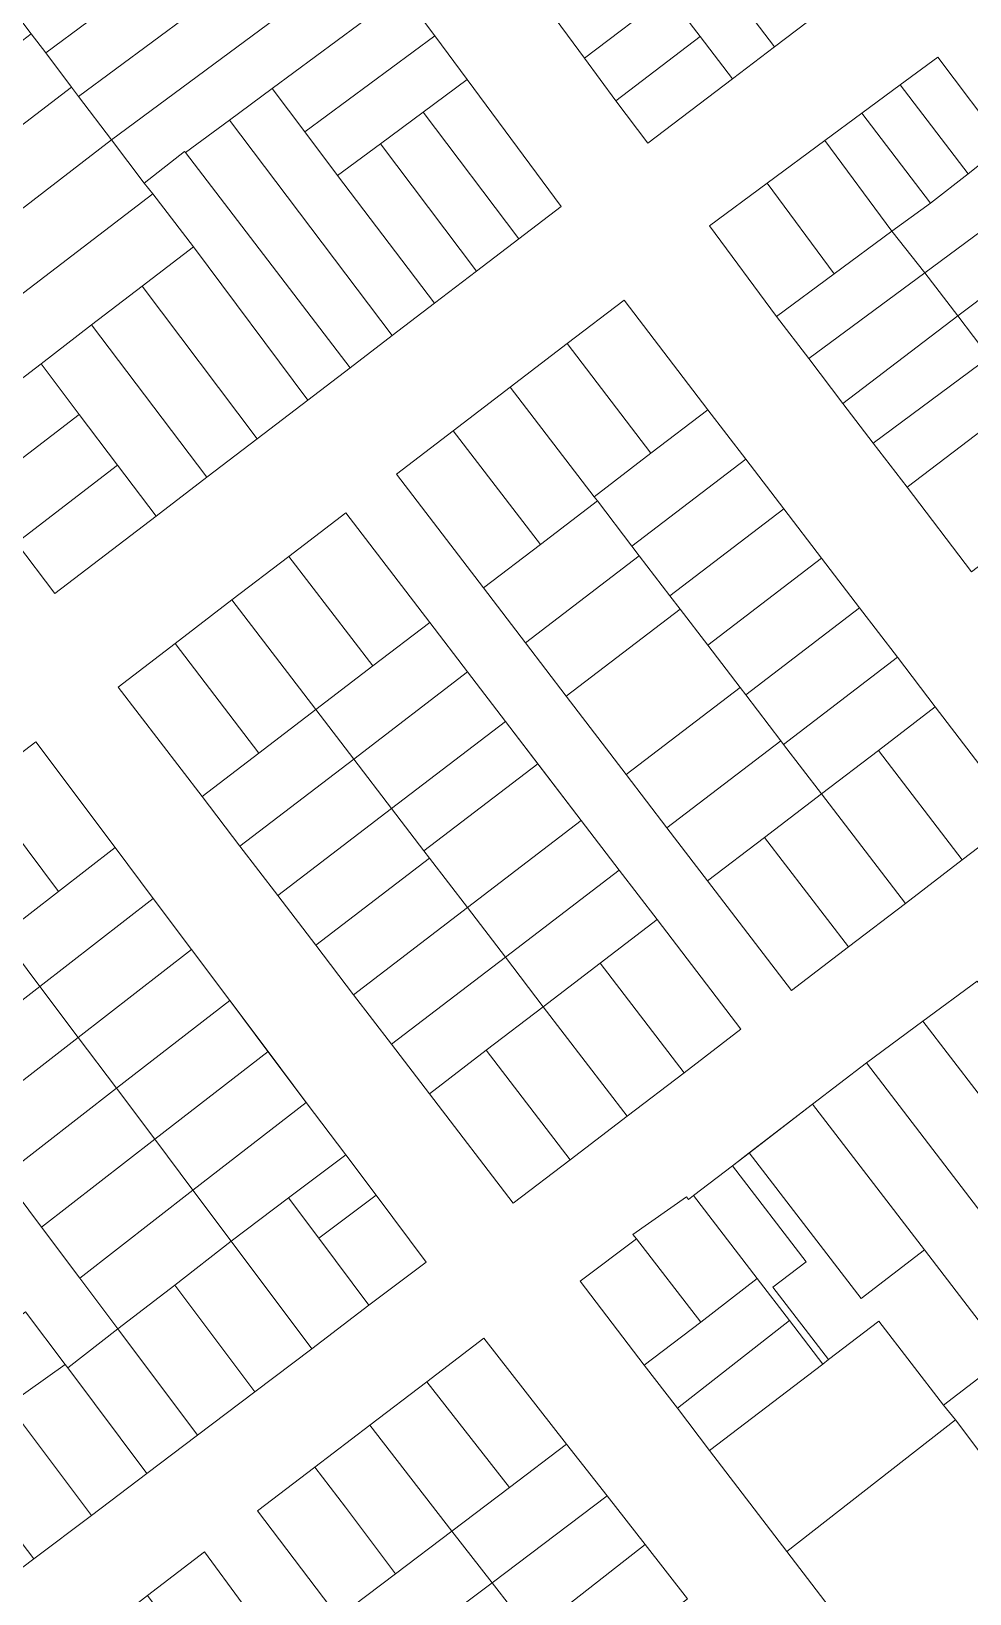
# Model space of a CAD drawing. Header units: metres. Extents: x 3873 to 16340, y -5213 to 3289.
# Drawn here: x 4550.6 to 4727.4, y 875.3 to 1169.7 of the extents above; entities that cross this region are included whole.
import ezdxf

# ---------------------------------------------------------------- set-up
doc = ezdxf.new("R2010")
doc.units = ezdxf.units.M
doc.layers.add('CONTEXTO-MANZANAS', color=8, linetype='Continuous', lineweight=0, plot=False)
doc.layers.add('CONTEXTO-PARCELAS', color=9, linetype='Continuous', lineweight=0, plot=False)

msp = doc.modelspace()

# ---------------------------------------------------------------- linework, layer by layer
at = {"layer": 'CONTEXTO-MANZANAS'}
for points in [[(4706.96, 1179.2), (4690.68, 1166.81), (4682.72, 1160.75), (4666.81, 1148.63), (4660.75, 1156.59), (4654.88, 1164.68), (4647.22, 1175.01)], [(4620.53, 1177.1), (4626.66, 1168.85), (4632.75, 1160.63), (4650.44, 1136.7), (4642.47, 1130.6), (4634.53, 1124.54), (4626.6, 1118.48), (4618.63, 1112.38), (4610.69, 1106.32), (4602.75, 1100.23), (4593.22, 1092.95), (4583.69, 1085.67), (4574.16, 1078.35), (4555.1, 1063.79), (4547.88, 1073.35), (4540.63, 1082.92), (4533.41, 1092.51), (4525.78, 1102.57), (4518.19, 1112.63), (4510.57, 1122.7), (4502.94, 1132.79), (4495.83, 1142.45), (4481.25, 1161.51), (4497.13, 1173.66)], [(4707.13, 1154.29), (4714.35, 1159.63), (4721.41, 1164.85), (4733.94, 1148.23)], [(4727.75, 1067.88), (4715.63, 1083.79), (4709.25, 1092.13), (4703.56, 1099.57), (4697.13, 1108.04), (4691.04, 1115.99), (4678.41, 1133.08), (4700.12, 1149.13), (4707.13, 1154.29)], [(4662.32, 1119.06), (4678.12, 1098.41), (4685.26, 1089.08), (4692.4, 1079.74), (4699.53, 1070.41), (4706.67, 1061.08), (4713.81, 1051.75), (4720.95, 1042.42), (4736.75, 1021.76), (4726.03, 1013.56), (4715.31, 1005.36), (4704.58, 997.16), (4693.86, 988.95), (4678.06, 1009.6), (4670.4, 1019.63), (4662.72, 1029.66), (4651.42, 1044.43), (4643.75, 1054.46), (4635.84, 1064.81), (4619.43, 1086.25), (4630.15, 1094.45), (4640.87, 1102.65), (4651.6, 1110.86), (4662.32, 1119.06)], [(4609.9, 1078.96), (4625.7, 1058.31), (4632.84, 1048.98), (4639.98, 1039.64), (4647.11, 1030.31), (4654.25, 1020.98), (4661.39, 1011.65), (4668.53, 1002.31), (4684.33, 981.66), (4673.61, 973.46), (4662.88, 965.26), (4652.16, 957.06), (4641.44, 948.85), (4625.64, 969.5), (4618.5, 978.84), (4611.36, 988.17), (4604.22, 997.5), (4597.09, 1006.83), (4589.95, 1016.17), (4582.81, 1025.5), (4567.01, 1046.15), (4577.73, 1054.35), (4588.45, 1062.55), (4599.18, 1070.76), (4609.9, 1078.96)], [(4540.75, 1027.63), (4551.47, 1035.82), (4566.44, 1015.88), (4573.63, 1006.29), (4580.85, 996.7), (4588.03, 987.1), (4595.23, 977.46), (4602.44, 967.88), (4609.89, 957.97), (4615.59, 950.37), (4625.03, 937.76), (4614.22, 929.67), (4603.5, 921.45), (4592.76, 913.31), (4581.97, 905.17), (4572.43, 897.92), (4561.97, 890.04), (4551.12, 881.86), (4540.72, 873.98)], [(4726.94, 838.82), (4693.01, 883.22), (4678.44, 902.29), (4672.38, 910.23), (4666.13, 918.38), (4654.07, 934.17), (4664.63, 942.13), (4663.97, 942.98), (4674.1, 950.1), (4674.47, 949.57), (4675.42, 950.3), (4682.74, 955.93), (4685.92, 958.37), (4697.8, 967.51), (4708, 975.35), (4718.6, 983.17), (4728.85, 990.7)], [(4614.41, 907.04), (4625.13, 915.23), (4635.88, 923.42), (4651.5, 903.45), (4659.13, 893.7), (4666.28, 884.54), (4674.25, 874.32)], [(4608.44, 870.88), (4593.25, 890.92), (4604.03, 899.13), (4614.41, 907.04)], [(4583.25, 883.18), (4597.47, 863.85), (4604.58, 854.18), (4611.69, 844.52), (4618.78, 834.87), (4625.9, 825.19), (4633, 815.54), (4640.11, 805.87), (4654.32, 786.56), (4643.59, 778.37), (4632.85, 770.18), (4611.39, 753.8), (4602.02, 766.54), (4590.17, 782.65), (4583.17, 792.17), (4575.95, 801.99), (4568.95, 811.51), (4561.83, 821.18), (4554.73, 830.84), (4540.51, 850.17), (4551.19, 858.43), (4561.88, 866.68), (4572.56, 874.93), (4583.25, 883.18)]]:
    msp.add_lwpolyline(points, dxfattribs=at)
at = {"layer": 'CONTEXTO-PARCELAS'}
for points in [[(4690.68, 1166.81), (4678.56, 1182.72), (4671.35, 1193.38), (4662.63, 1204.82), (4653.86, 1217.76), (4669.77, 1229.88), (4681, 1213.29), (4706.96, 1179.2), (4690.68, 1166.81)], [(4690.68, 1166.81), (4678.56, 1182.72), (4671.35, 1193.38), (4662.63, 1204.82), (4653.86, 1217.76), (4669.77, 1229.88), (4681, 1213.29), (4706.96, 1179.2), (4690.68, 1166.81)], [(4553.35, 1165.63), (4550.63, 1169.23), (4528.91, 1197.95), (4536.85, 1204.04), (4561.38, 1171.57), (4553.35, 1165.63)], [(4553.35, 1165.63), (4550.63, 1169.23), (4528.91, 1197.95), (4536.85, 1204.04), (4561.38, 1171.57), (4553.35, 1165.63)], [(4569.41, 1177.95), (4577.35, 1184.03), (4602.25, 1201.82), (4608.35, 1193.57), (4559.53, 1157.45), (4558.22, 1159.17), (4553.35, 1165.63), (4561.38, 1171.57), (4569.41, 1177.95)], [(4569.41, 1177.95), (4577.35, 1184.03), (4602.25, 1201.82), (4608.35, 1193.57), (4559.53, 1157.45), (4558.22, 1159.17), (4553.35, 1165.63), (4561.38, 1171.57), (4569.41, 1177.95)], [(4559.53, 1157.45), (4608.35, 1193.57), (4614.44, 1185.35), (4565.72, 1149.26), (4559.53, 1157.45)], [(4559.53, 1157.45), (4608.35, 1193.57), (4614.44, 1185.35), (4565.72, 1149.26), (4559.53, 1157.45)], [(4647.22, 1175.01), (4671.35, 1193.38), (4678.56, 1182.72), (4670.6, 1176.66), (4654.88, 1164.68), (4647.22, 1175.01)], [(4647.22, 1175.01), (4671.35, 1193.38), (4678.56, 1182.72), (4670.6, 1176.66), (4654.88, 1164.68), (4647.22, 1175.01)], [(4565.72, 1149.26), (4614.44, 1185.35), (4620.53, 1177.1), (4596, 1158.95), (4587.97, 1152.98), (4579.69, 1146.85), (4579.53, 1147.04), (4571.88, 1141.1), (4565.72, 1149.26)], [(4565.72, 1149.26), (4614.44, 1185.35), (4620.53, 1177.1), (4596, 1158.95), (4587.97, 1152.98), (4579.69, 1146.85), (4579.53, 1147.04), (4571.88, 1141.1), (4565.72, 1149.26)], [(4678.56, 1182.72), (4690.68, 1166.81), (4682.72, 1160.75), (4676.66, 1168.71), (4670.6, 1176.66), (4678.56, 1182.72)], [(4678.56, 1182.72), (4690.68, 1166.81), (4682.72, 1160.75), (4676.66, 1168.71), (4670.6, 1176.66), (4678.56, 1182.72)], [(4596, 1158.95), (4620.53, 1177.1), (4626.66, 1168.85), (4602.19, 1150.76), (4596, 1158.95)], [(4596, 1158.95), (4620.53, 1177.1), (4626.66, 1168.85), (4602.19, 1150.76), (4596, 1158.95)], [(4670.6, 1176.66), (4676.66, 1168.71), (4660.75, 1156.59), (4654.88, 1164.68), (4670.6, 1176.66)], [(4670.6, 1176.66), (4676.66, 1168.71), (4660.75, 1156.59), (4654.88, 1164.68), (4670.6, 1176.66)], [(4502.94, 1132.79), (4526, 1150.42), (4534.19, 1156.7), (4542.41, 1162.95), (4550.63, 1169.23), (4553.35, 1165.63), (4558.22, 1159.17), (4510.57, 1122.7), (4502.94, 1132.79)], [(4502.94, 1132.79), (4526, 1150.42), (4534.19, 1156.7), (4542.41, 1162.95), (4550.63, 1169.23), (4553.35, 1165.63), (4558.22, 1159.17), (4510.57, 1122.7), (4502.94, 1132.79)], [(4602.19, 1150.76), (4626.66, 1168.85), (4632.75, 1160.63), (4624.44, 1154.48), (4616.41, 1148.54), (4608.35, 1142.57), (4602.19, 1150.76)], [(4602.19, 1150.76), (4626.66, 1168.85), (4632.75, 1160.63), (4624.44, 1154.48), (4616.41, 1148.54), (4608.35, 1142.57), (4602.19, 1150.76)], [(4676.66, 1168.71), (4682.72, 1160.75), (4666.81, 1148.63), (4660.75, 1156.59), (4676.66, 1168.71)], [(4676.66, 1168.71), (4682.72, 1160.75), (4666.81, 1148.63), (4660.75, 1156.59), (4676.66, 1168.71)], [(4727.13, 1142.88), (4714.35, 1159.63), (4721.41, 1164.85), (4733.94, 1148.23), (4727.13, 1142.88)], [(4727.13, 1142.88), (4714.35, 1159.63), (4721.41, 1164.85), (4733.94, 1148.23), (4727.13, 1142.88)], [(4624.44, 1154.48), (4632.75, 1160.63), (4650.44, 1136.7), (4642.47, 1130.6), (4624.44, 1154.48)], [(4624.44, 1154.48), (4632.75, 1160.63), (4650.44, 1136.7), (4642.47, 1130.6), (4624.44, 1154.48)], [(4518.19, 1112.63), (4510.57, 1122.7), (4558.22, 1159.17), (4559.53, 1157.45), (4565.72, 1149.26), (4518.19, 1112.63)], [(4518.19, 1112.63), (4510.57, 1122.7), (4558.22, 1159.17), (4559.53, 1157.45), (4565.72, 1149.26), (4518.19, 1112.63)], [(4618.63, 1112.38), (4587.97, 1152.98), (4596, 1158.95), (4602.19, 1150.76), (4608.35, 1142.57), (4626.6, 1118.48), (4618.63, 1112.38)], [(4618.63, 1112.38), (4587.97, 1152.98), (4596, 1158.95), (4602.19, 1150.76), (4608.35, 1142.57), (4626.6, 1118.48), (4618.63, 1112.38)], [(4707.13, 1154.29), (4714.35, 1159.63), (4727.13, 1142.88), (4720.03, 1137.35), (4707.13, 1154.29)], [(4707.13, 1154.29), (4714.35, 1159.63), (4727.13, 1142.88), (4720.03, 1137.35), (4707.13, 1154.29)], [(4634.53, 1124.54), (4616.41, 1148.54), (4624.44, 1154.48), (4642.47, 1130.6), (4634.53, 1124.54)], [(4634.53, 1124.54), (4616.41, 1148.54), (4624.44, 1154.48), (4642.47, 1130.6), (4634.53, 1124.54)], [(4712.76, 1132.04), (4700.12, 1149.13), (4707.13, 1154.29), (4720.03, 1137.35), (4712.76, 1132.04)], [(4712.76, 1132.04), (4700.12, 1149.13), (4707.13, 1154.29), (4720.03, 1137.35), (4712.76, 1132.04)], [(4579.69, 1146.85), (4587.97, 1152.98), (4618.63, 1112.38), (4610.69, 1106.32), (4579.69, 1146.85)], [(4579.69, 1146.85), (4587.97, 1152.98), (4618.63, 1112.38), (4610.69, 1106.32), (4579.69, 1146.85)], [(4518.19, 1112.63), (4565.72, 1149.26), (4571.88, 1141.1), (4573.53, 1139.1), (4525.78, 1102.57), (4518.19, 1112.63)], [(4518.19, 1112.63), (4565.72, 1149.26), (4571.88, 1141.1), (4573.53, 1139.1), (4525.78, 1102.57), (4518.19, 1112.63)], [(4626.6, 1118.48), (4608.35, 1142.57), (4616.41, 1148.54), (4634.53, 1124.54), (4626.6, 1118.48)], [(4626.6, 1118.48), (4608.35, 1142.57), (4616.41, 1148.54), (4634.53, 1124.54), (4626.6, 1118.48)], [(4700.12, 1149.13), (4712.76, 1132.04), (4701.91, 1124.02), (4689.27, 1141.1), (4700.12, 1149.13)], [(4700.12, 1149.13), (4712.76, 1132.04), (4701.91, 1124.02), (4689.27, 1141.1), (4700.12, 1149.13)], [(4602.75, 1100.23), (4581.19, 1129.07), (4573.53, 1139.1), (4571.88, 1141.1), (4579.53, 1147.04), (4579.69, 1146.85), (4610.69, 1106.32), (4602.75, 1100.23)], [(4602.75, 1100.23), (4581.19, 1129.07), (4573.53, 1139.1), (4571.88, 1141.1), (4579.53, 1147.04), (4579.69, 1146.85), (4610.69, 1106.32), (4602.75, 1100.23)], [(4718.97, 1124.2), (4712.76, 1132.04), (4720.03, 1137.35), (4727.13, 1142.88), (4733.94, 1148.23), (4740.22, 1139.92), (4718.97, 1124.2)], [(4718.97, 1124.2), (4712.76, 1132.04), (4720.03, 1137.35), (4727.13, 1142.88), (4733.94, 1148.23), (4740.22, 1139.92), (4718.97, 1124.2)], [(4689.27, 1141.1), (4701.91, 1124.02), (4691.04, 1115.99), (4678.41, 1133.08), (4689.27, 1141.1)], [(4689.27, 1141.1), (4701.91, 1124.02), (4691.04, 1115.99), (4678.41, 1133.08), (4689.27, 1141.1)], [(4718.97, 1124.2), (4740.22, 1139.92), (4746.25, 1131.92), (4725.22, 1116.1), (4718.97, 1124.2)], [(4718.97, 1124.2), (4740.22, 1139.92), (4746.25, 1131.92), (4725.22, 1116.1), (4718.97, 1124.2)], [(4533.41, 1092.51), (4525.78, 1102.57), (4573.53, 1139.1), (4581.19, 1129.07), (4571.53, 1121.67), (4562, 1114.38), (4552.47, 1107.07), (4533.41, 1092.51)], [(4533.41, 1092.51), (4525.78, 1102.57), (4573.53, 1139.1), (4581.19, 1129.07), (4571.53, 1121.67), (4562, 1114.38), (4552.47, 1107.07), (4533.41, 1092.51)], [(4691.04, 1115.99), (4701.91, 1124.02), (4712.76, 1132.04), (4718.97, 1124.2), (4697.13, 1108.04), (4691.04, 1115.99)], [(4691.04, 1115.99), (4701.91, 1124.02), (4712.76, 1132.04), (4718.97, 1124.2), (4697.13, 1108.04), (4691.04, 1115.99)], [(4725.22, 1116.1), (4746.25, 1131.92), (4752.25, 1123.95), (4731.1, 1108.29), (4725.22, 1116.1)], [(4725.22, 1116.1), (4746.25, 1131.92), (4752.25, 1123.95), (4731.1, 1108.29), (4725.22, 1116.1)], [(4593.22, 1092.95), (4571.53, 1121.67), (4581.19, 1129.07), (4602.75, 1100.23), (4593.22, 1092.95)], [(4593.22, 1092.95), (4571.53, 1121.67), (4581.19, 1129.07), (4602.75, 1100.23), (4593.22, 1092.95)], [(4697.13, 1108.04), (4718.97, 1124.2), (4725.22, 1116.1), (4703.56, 1099.57), (4697.13, 1108.04)], [(4697.13, 1108.04), (4718.97, 1124.2), (4725.22, 1116.1), (4703.56, 1099.57), (4697.13, 1108.04)], [(4583.69, 1085.67), (4562, 1114.38), (4571.53, 1121.67), (4593.22, 1092.95), (4583.69, 1085.67)], [(4583.69, 1085.67), (4562, 1114.38), (4571.53, 1121.67), (4593.22, 1092.95), (4583.69, 1085.67)], [(4662.32, 1119.06), (4678.12, 1098.41), (4667.39, 1090.21), (4651.6, 1110.86), (4662.32, 1119.06)], [(4662.32, 1119.06), (4678.12, 1098.41), (4667.39, 1090.21), (4651.6, 1110.86), (4662.32, 1119.06)], [(4662.32, 1119.06), (4678.12, 1098.41), (4667.39, 1090.21), (4651.6, 1110.86), (4662.32, 1119.06)], [(4709.25, 1092.13), (4703.56, 1099.57), (4725.22, 1116.1), (4731.1, 1108.29), (4709.25, 1092.13)], [(4709.25, 1092.13), (4703.56, 1099.57), (4725.22, 1116.1), (4731.1, 1108.29), (4709.25, 1092.13)], [(4574.16, 1078.35), (4566.91, 1087.95), (4559.69, 1097.51), (4552.47, 1107.07), (4562, 1114.38), (4583.69, 1085.67), (4574.16, 1078.35)], [(4574.16, 1078.35), (4566.91, 1087.95), (4559.69, 1097.51), (4552.47, 1107.07), (4562, 1114.38), (4583.69, 1085.67), (4574.16, 1078.35)], [(4651.6, 1110.86), (4667.39, 1090.21), (4656.67, 1082), (4640.87, 1102.65), (4651.6, 1110.86)], [(4651.6, 1110.86), (4667.39, 1090.21), (4656.67, 1082), (4640.87, 1102.65), (4651.6, 1110.86)], [(4651.6, 1110.86), (4667.39, 1090.21), (4656.67, 1082), (4640.87, 1102.65), (4651.6, 1110.86)], [(4709.25, 1092.13), (4731.1, 1108.29), (4737.2, 1100.23), (4715.63, 1083.79), (4709.25, 1092.13)], [(4709.25, 1092.13), (4731.1, 1108.29), (4737.2, 1100.23), (4715.63, 1083.79), (4709.25, 1092.13)], [(4533.41, 1092.51), (4552.47, 1107.07), (4559.69, 1097.51), (4540.63, 1082.92), (4533.41, 1092.51)], [(4533.41, 1092.51), (4552.47, 1107.07), (4559.69, 1097.51), (4540.63, 1082.92), (4533.41, 1092.51)], [(4640.87, 1102.65), (4656.67, 1082), (4657.28, 1081.21), (4646.56, 1073.01), (4630.15, 1094.45), (4640.87, 1102.65)], [(4640.87, 1102.65), (4656.67, 1082), (4657.28, 1081.21), (4646.56, 1073.01), (4630.15, 1094.45), (4640.87, 1102.65)], [(4640.87, 1102.65), (4656.67, 1082), (4657.28, 1081.21), (4646.56, 1073.01), (4630.15, 1094.45), (4640.87, 1102.65)], [(4678.12, 1098.41), (4685.26, 1089.08), (4663.81, 1072.67), (4657.28, 1081.21), (4656.67, 1082), (4667.39, 1090.21), (4678.12, 1098.41)], [(4678.12, 1098.41), (4685.26, 1089.08), (4663.81, 1072.67), (4657.28, 1081.21), (4656.67, 1082), (4667.39, 1090.21), (4678.12, 1098.41)], [(4678.12, 1098.41), (4685.26, 1089.08), (4663.81, 1072.67), (4657.28, 1081.21), (4656.67, 1082), (4667.39, 1090.21), (4678.12, 1098.41)], [(4715.63, 1083.79), (4737.2, 1100.23), (4743.42, 1091.96), (4749.24, 1084.23), (4727.75, 1067.88), (4715.63, 1083.79)], [(4715.63, 1083.79), (4737.2, 1100.23), (4743.42, 1091.96), (4749.24, 1084.23), (4727.75, 1067.88), (4715.63, 1083.79)], [(4547.88, 1073.35), (4540.63, 1082.92), (4559.69, 1097.51), (4566.91, 1087.95), (4547.88, 1073.35)], [(4547.88, 1073.35), (4540.63, 1082.92), (4559.69, 1097.51), (4566.91, 1087.95), (4547.88, 1073.35)], [(4630.15, 1094.45), (4646.56, 1073.01), (4635.84, 1064.81), (4619.43, 1086.25), (4630.15, 1094.45)], [(4630.15, 1094.45), (4646.56, 1073.01), (4635.84, 1064.81), (4619.43, 1086.25), (4630.15, 1094.45)], [(4630.15, 1094.45), (4646.56, 1073.01), (4635.84, 1064.81), (4619.43, 1086.25), (4630.15, 1094.45)], [(4547.88, 1073.35), (4566.91, 1087.95), (4574.16, 1078.35), (4555.1, 1063.79), (4547.88, 1073.35)], [(4547.88, 1073.35), (4566.91, 1087.95), (4574.16, 1078.35), (4555.1, 1063.79), (4547.88, 1073.35)], [(4685.26, 1089.08), (4692.4, 1079.74), (4670.95, 1063.34), (4665.19, 1070.87), (4663.81, 1072.67), (4685.26, 1089.08)], [(4685.26, 1089.08), (4692.4, 1079.74), (4670.95, 1063.34), (4665.19, 1070.87), (4663.81, 1072.67), (4685.26, 1089.08)], [(4685.26, 1089.08), (4692.4, 1079.74), (4670.95, 1063.34), (4665.19, 1070.87), (4663.81, 1072.67), (4685.26, 1089.08)], [(4643.75, 1054.46), (4635.84, 1064.81), (4646.56, 1073.01), (4657.28, 1081.21), (4663.81, 1072.67), (4665.19, 1070.87), (4643.75, 1054.46)], [(4643.75, 1054.46), (4635.84, 1064.81), (4646.56, 1073.01), (4657.28, 1081.21), (4663.81, 1072.67), (4665.19, 1070.87), (4643.75, 1054.46)], [(4643.75, 1054.46), (4635.84, 1064.81), (4646.56, 1073.01), (4657.28, 1081.21), (4663.81, 1072.67), (4665.19, 1070.87), (4643.75, 1054.46)], [(4609.9, 1078.96), (4625.7, 1058.31), (4614.97, 1050.11), (4599.18, 1070.76), (4609.9, 1078.96)], [(4609.9, 1078.96), (4625.7, 1058.31), (4614.97, 1050.11), (4599.18, 1070.76), (4609.9, 1078.96)], [(4692.4, 1079.74), (4699.53, 1070.41), (4678.09, 1054.01), (4672.86, 1060.84), (4670.95, 1063.34), (4692.4, 1079.74)], [(4692.4, 1079.74), (4699.53, 1070.41), (4678.09, 1054.01), (4672.86, 1060.84), (4670.95, 1063.34), (4692.4, 1079.74)], [(4692.4, 1079.74), (4699.53, 1070.41), (4678.09, 1054.01), (4672.86, 1060.84), (4670.95, 1063.34), (4692.4, 1079.74)], [(4599.18, 1070.76), (4614.97, 1050.11), (4604.25, 1041.9), (4588.45, 1062.55), (4599.18, 1070.76)], [(4599.18, 1070.76), (4614.97, 1050.11), (4604.25, 1041.9), (4588.45, 1062.55), (4599.18, 1070.76)], [(4651.42, 1044.43), (4643.75, 1054.46), (4665.19, 1070.87), (4670.95, 1063.34), (4672.86, 1060.84), (4651.42, 1044.43)], [(4651.42, 1044.43), (4643.75, 1054.46), (4665.19, 1070.87), (4670.95, 1063.34), (4672.86, 1060.84), (4651.42, 1044.43)], [(4651.42, 1044.43), (4643.75, 1054.46), (4665.19, 1070.87), (4670.95, 1063.34), (4672.86, 1060.84), (4651.42, 1044.43)], [(4699.53, 1070.41), (4706.67, 1061.08), (4685.23, 1044.67), (4684.17, 1046.06), (4678.09, 1054.01), (4699.53, 1070.41)], [(4699.53, 1070.41), (4706.67, 1061.08), (4685.23, 1044.67), (4684.17, 1046.06), (4678.09, 1054.01), (4699.53, 1070.41)], [(4699.53, 1070.41), (4706.67, 1061.08), (4685.23, 1044.67), (4684.17, 1046.06), (4678.09, 1054.01), (4699.53, 1070.41)], [(4588.45, 1062.55), (4604.25, 1041.9), (4593.53, 1033.7), (4577.73, 1054.35), (4588.45, 1062.55)], [(4588.45, 1062.55), (4604.25, 1041.9), (4593.53, 1033.7), (4577.73, 1054.35), (4588.45, 1062.55)], [(4706.67, 1061.08), (4713.81, 1051.75), (4692.37, 1035.34), (4691.84, 1036.03), (4685.23, 1044.67), (4706.67, 1061.08)], [(4706.67, 1061.08), (4713.81, 1051.75), (4692.37, 1035.34), (4691.84, 1036.03), (4685.23, 1044.67), (4706.67, 1061.08)], [(4706.67, 1061.08), (4713.81, 1051.75), (4692.37, 1035.34), (4691.84, 1036.03), (4685.23, 1044.67), (4706.67, 1061.08)], [(4625.7, 1058.31), (4632.84, 1048.98), (4611.39, 1032.57), (4604.25, 1041.9), (4614.97, 1050.11), (4625.7, 1058.31)], [(4625.7, 1058.31), (4632.84, 1048.98), (4611.39, 1032.57), (4604.25, 1041.9), (4614.97, 1050.11), (4625.7, 1058.31)], [(4593.53, 1033.7), (4582.81, 1025.5), (4567.01, 1046.15), (4577.73, 1054.35), (4593.53, 1033.7)], [(4593.53, 1033.7), (4582.81, 1025.5), (4567.01, 1046.15), (4577.73, 1054.35), (4593.53, 1033.7)], [(4713.81, 1051.75), (4720.95, 1042.42), (4710.23, 1034.21), (4699.51, 1026.01), (4692.37, 1035.34), (4713.81, 1051.75)], [(4713.81, 1051.75), (4720.95, 1042.42), (4710.23, 1034.21), (4699.51, 1026.01), (4692.37, 1035.34), (4713.81, 1051.75)], [(4713.81, 1051.75), (4720.95, 1042.42), (4710.23, 1034.21), (4699.51, 1026.01), (4692.37, 1035.34), (4713.81, 1051.75)], [(4611.39, 1032.57), (4632.84, 1048.98), (4639.98, 1039.64), (4618.53, 1023.24), (4611.39, 1032.57)], [(4611.39, 1032.57), (4632.84, 1048.98), (4639.98, 1039.64), (4618.53, 1023.24), (4611.39, 1032.57)], [(4670.4, 1019.63), (4662.72, 1029.66), (4684.17, 1046.06), (4685.23, 1044.67), (4691.84, 1036.03), (4670.4, 1019.63)], [(4670.4, 1019.63), (4662.72, 1029.66), (4684.17, 1046.06), (4685.23, 1044.67), (4691.84, 1036.03), (4670.4, 1019.63)], [(4670.4, 1019.63), (4662.72, 1029.66), (4684.17, 1046.06), (4685.23, 1044.67), (4691.84, 1036.03), (4670.4, 1019.63)], [(4736.75, 1021.76), (4726.03, 1013.56), (4710.23, 1034.21), (4720.95, 1042.42), (4736.75, 1021.76)], [(4736.75, 1021.76), (4726.03, 1013.56), (4710.23, 1034.21), (4720.95, 1042.42), (4736.75, 1021.76)], [(4736.75, 1021.76), (4726.03, 1013.56), (4710.23, 1034.21), (4720.95, 1042.42), (4736.75, 1021.76)], [(4582.81, 1025.5), (4593.53, 1033.7), (4604.25, 1041.9), (4611.39, 1032.57), (4589.95, 1016.17), (4582.81, 1025.5)], [(4582.81, 1025.5), (4593.53, 1033.7), (4604.25, 1041.9), (4611.39, 1032.57), (4589.95, 1016.17), (4582.81, 1025.5)], [(4646.05, 1031.7), (4624.6, 1015.3), (4618.53, 1023.24), (4639.97, 1039.64), (4646.05, 1031.7)], [(4646.05, 1031.7), (4624.6, 1015.3), (4618.53, 1023.24), (4639.97, 1039.64), (4646.05, 1031.7)], [(4555.78, 1007.6), (4540.75, 1027.63), (4551.47, 1035.82), (4566.44, 1015.88), (4555.78, 1007.6)], [(4555.78, 1007.6), (4540.75, 1027.63), (4551.47, 1035.82), (4566.44, 1015.88), (4555.78, 1007.6)], [(4678.06, 1009.6), (4670.4, 1019.63), (4691.84, 1036.03), (4692.37, 1035.34), (4699.51, 1026.01), (4688.79, 1017.81), (4678.06, 1009.6)], [(4678.06, 1009.6), (4670.4, 1019.63), (4691.84, 1036.03), (4692.37, 1035.34), (4699.51, 1026.01), (4688.79, 1017.81), (4678.06, 1009.6)], [(4678.06, 1009.6), (4670.4, 1019.63), (4691.84, 1036.03), (4692.37, 1035.34), (4699.51, 1026.01), (4688.79, 1017.81), (4678.06, 1009.6)], [(4726.03, 1013.56), (4715.31, 1005.36), (4699.51, 1026.01), (4710.23, 1034.21), (4726.03, 1013.56)], [(4726.03, 1013.56), (4715.31, 1005.36), (4699.51, 1026.01), (4710.23, 1034.21), (4726.03, 1013.56)], [(4726.03, 1013.56), (4715.31, 1005.36), (4699.51, 1026.01), (4710.23, 1034.21), (4726.03, 1013.56)], [(4611.39, 1032.57), (4618.53, 1023.24), (4597.09, 1006.83), (4589.95, 1016.17), (4611.39, 1032.57)], [(4611.39, 1032.57), (4618.53, 1023.24), (4597.09, 1006.83), (4589.95, 1016.17), (4611.39, 1032.57)], [(4654.25, 1020.98), (4632.81, 1004.57), (4625.67, 1013.91), (4624.6, 1015.3), (4646.05, 1031.7), (4654.25, 1020.98)], [(4654.25, 1020.98), (4632.81, 1004.57), (4625.67, 1013.91), (4624.6, 1015.3), (4646.05, 1031.7), (4654.25, 1020.98)], [(4545.1, 999.32), (4530.03, 1019.42), (4540.75, 1027.63), (4555.78, 1007.6), (4545.1, 999.32)], [(4545.1, 999.32), (4530.03, 1019.42), (4540.75, 1027.63), (4555.78, 1007.6), (4545.1, 999.32)], [(4715.31, 1005.36), (4704.58, 997.16), (4688.79, 1017.81), (4699.51, 1026.01), (4715.31, 1005.36)], [(4715.31, 1005.36), (4704.58, 997.16), (4688.79, 1017.81), (4699.51, 1026.01), (4715.31, 1005.36)], [(4715.31, 1005.36), (4704.58, 997.16), (4688.79, 1017.81), (4699.51, 1026.01), (4715.31, 1005.36)], [(4618.53, 1023.24), (4624.6, 1015.3), (4625.67, 1013.91), (4604.22, 997.5), (4597.09, 1006.83), (4618.53, 1023.24)], [(4618.53, 1023.24), (4624.6, 1015.3), (4625.67, 1013.91), (4604.22, 997.5), (4597.09, 1006.83), (4618.53, 1023.24)], [(4632.81, 1004.57), (4654.25, 1020.98), (4661.39, 1011.65), (4639.95, 995.24), (4632.81, 1004.57)], [(4632.81, 1004.57), (4654.25, 1020.98), (4661.39, 1011.65), (4639.95, 995.24), (4632.81, 1004.57)], [(4555.78, 1007.6), (4566.44, 1015.88), (4573.63, 1006.29), (4552.28, 989.73), (4545.1, 999.32), (4555.78, 1007.6)], [(4555.78, 1007.6), (4566.44, 1015.88), (4573.63, 1006.29), (4552.28, 989.73), (4545.1, 999.32), (4555.78, 1007.6)], [(4704.58, 997.16), (4693.86, 988.95), (4678.06, 1009.6), (4688.79, 1017.81), (4704.58, 997.16)], [(4704.58, 997.16), (4693.86, 988.95), (4678.06, 1009.6), (4688.79, 1017.81), (4704.58, 997.16)], [(4704.58, 997.16), (4693.86, 988.95), (4678.06, 1009.6), (4688.79, 1017.81), (4704.58, 997.16)], [(4625.67, 1013.91), (4632.81, 1004.57), (4611.36, 988.17), (4604.22, 997.5), (4625.67, 1013.91)], [(4625.67, 1013.91), (4632.81, 1004.57), (4611.36, 988.17), (4604.22, 997.5), (4625.67, 1013.91)], [(4639.95, 995.24), (4661.39, 1011.65), (4668.53, 1002.31), (4657.81, 994.11), (4647.09, 985.91), (4639.95, 995.24)], [(4639.95, 995.24), (4661.39, 1011.65), (4668.53, 1002.31), (4657.81, 994.11), (4647.09, 985.91), (4639.95, 995.24)], [(4559.5, 980.1), (4552.28, 989.73), (4573.63, 1006.29), (4580.85, 996.7), (4559.5, 980.1)], [(4559.5, 980.1), (4552.28, 989.73), (4573.63, 1006.29), (4580.85, 996.7), (4559.5, 980.1)], [(4639.95, 995.24), (4618.5, 978.84), (4611.36, 988.17), (4632.81, 1004.57), (4639.95, 995.24)], [(4639.95, 995.24), (4618.5, 978.84), (4611.36, 988.17), (4632.81, 1004.57), (4639.95, 995.24)], [(4668.53, 1002.31), (4684.33, 981.66), (4673.61, 973.46), (4657.81, 994.11), (4668.53, 1002.31)], [(4668.53, 1002.31), (4684.33, 981.66), (4673.61, 973.46), (4657.81, 994.11), (4668.53, 1002.31)], [(4530.97, 973.17), (4523.75, 982.79), (4534.44, 991.04), (4545.1, 999.32), (4552.28, 989.73), (4530.97, 973.17)], [(4530.97, 973.17), (4523.75, 982.79), (4534.44, 991.04), (4545.1, 999.32), (4552.28, 989.73), (4530.97, 973.17)], [(4559.5, 980.1), (4580.85, 996.7), (4588.03, 987.1), (4566.69, 970.54), (4559.5, 980.1)], [(4559.5, 980.1), (4580.85, 996.7), (4588.03, 987.1), (4566.69, 970.54), (4559.5, 980.1)], [(4639.95, 995.24), (4647.09, 985.91), (4636.36, 977.71), (4625.64, 969.5), (4618.5, 978.84), (4639.95, 995.24)], [(4639.95, 995.24), (4647.09, 985.91), (4636.36, 977.71), (4625.64, 969.5), (4618.5, 978.84), (4639.95, 995.24)], [(4673.61, 973.46), (4662.88, 965.26), (4647.09, 985.91), (4657.81, 994.11), (4673.61, 973.46)], [(4673.61, 973.46), (4662.88, 965.26), (4647.09, 985.91), (4657.81, 994.11), (4673.61, 973.46)], [(4538.19, 963.57), (4530.97, 973.17), (4552.28, 989.73), (4559.5, 980.1), (4538.19, 963.57)], [(4538.19, 963.57), (4530.97, 973.17), (4552.28, 989.73), (4559.5, 980.1), (4538.19, 963.57)], [(4718.6, 983.17), (4728.85, 990.7), (4746.72, 967.26), (4755.85, 955.32), (4764.97, 943.32), (4755.06, 935.7), (4718.6, 983.17)], [(4718.6, 983.17), (4728.85, 990.7), (4746.72, 967.26), (4755.85, 955.32), (4764.97, 943.32), (4755.06, 935.7), (4718.6, 983.17)], [(4566.69, 970.54), (4588.03, 987.1), (4595.25, 977.48), (4573.91, 960.92), (4566.69, 970.54)], [(4566.69, 970.54), (4588.03, 987.1), (4595.25, 977.48), (4573.91, 960.92), (4566.69, 970.54)], [(4662.88, 965.26), (4652.16, 957.06), (4636.36, 977.71), (4647.09, 985.91), (4662.88, 965.26)], [(4662.88, 965.26), (4652.16, 957.06), (4636.36, 977.71), (4647.09, 985.91), (4662.88, 965.26)], [(4708, 975.35), (4718.6, 983.17), (4755.06, 935.7), (4744.47, 927.67), (4708, 975.35)], [(4708, 975.35), (4718.6, 983.17), (4755.06, 935.7), (4744.47, 927.67), (4708, 975.35)], [(4538.19, 963.57), (4559.5, 980.1), (4566.69, 970.54), (4545.38, 953.98), (4538.19, 963.57)], [(4538.19, 963.57), (4559.5, 980.1), (4566.69, 970.54), (4545.38, 953.98), (4538.19, 963.57)], [(4652.16, 957.06), (4641.44, 948.85), (4625.64, 969.5), (4636.36, 977.71), (4652.16, 957.06)], [(4652.16, 957.06), (4641.44, 948.85), (4625.64, 969.5), (4636.36, 977.71), (4652.16, 957.06)], [(4573.91, 960.92), (4595.25, 977.48), (4602.44, 967.88), (4581.1, 951.32), (4573.91, 960.92)], [(4573.91, 960.92), (4595.25, 977.48), (4602.44, 967.88), (4581.1, 951.32), (4573.91, 960.92)], [(4744.47, 927.67), (4735.66, 920.98), (4734.38, 919.95), (4718.89, 940.09), (4697.8, 967.51), (4708, 975.35), (4744.47, 927.67)], [(4744.47, 927.67), (4735.66, 920.98), (4734.38, 919.95), (4718.89, 940.09), (4697.8, 967.51), (4708, 975.35), (4744.47, 927.67)], [(4545.38, 953.98), (4566.69, 970.54), (4573.91, 960.92), (4552.57, 944.38), (4545.38, 953.98)], [(4545.38, 953.98), (4566.69, 970.54), (4573.91, 960.92), (4552.57, 944.38), (4545.38, 953.98)], [(4581.1, 951.32), (4602.44, 967.88), (4609.89, 957.97), (4599.09, 949.88), (4588.32, 941.73), (4581.1, 951.32)], [(4581.1, 951.32), (4602.44, 967.88), (4609.89, 957.97), (4599.09, 949.88), (4588.32, 941.73), (4581.1, 951.32)], [(4697.8, 967.51), (4718.89, 940.09), (4707, 930.94), (4685.91, 958.37), (4697.8, 967.51)], [(4697.8, 967.51), (4718.89, 940.09), (4707, 930.94), (4685.91, 958.37), (4697.8, 967.51)], [(4552.57, 944.38), (4573.91, 960.92), (4581.1, 951.32), (4559.78, 934.76), (4552.57, 944.38)], [(4552.57, 944.38), (4573.91, 960.92), (4581.1, 951.32), (4559.78, 934.76), (4552.57, 944.38)], [(4604.78, 942.28), (4599.09, 949.88), (4609.89, 957.97), (4615.59, 950.37), (4604.78, 942.28)], [(4604.78, 942.28), (4599.09, 949.88), (4609.89, 957.97), (4615.59, 950.37), (4604.78, 942.28)], [(4685.91, 958.37), (4707, 930.94), (4718.89, 940.09), (4734.38, 919.95), (4722.49, 910.81), (4710.3, 926.66), (4700.86, 919.4), (4690.37, 933.04), (4696.64, 937.85), (4682.74, 955.93), (4685.91, 958.37)], [(4685.91, 958.37), (4707, 930.94), (4718.89, 940.09), (4734.38, 919.95), (4722.49, 910.81), (4710.3, 926.66), (4700.86, 919.4), (4690.37, 933.04), (4696.64, 937.85), (4682.74, 955.93), (4685.91, 958.37)], [(4682.74, 955.93), (4696.64, 937.85), (4690.37, 933.04), (4700.86, 919.4), (4699.78, 918.57), (4693.47, 926.78), (4687.41, 934.68), (4675.42, 950.3), (4682.74, 955.93)], [(4682.74, 955.93), (4696.64, 937.85), (4690.37, 933.04), (4700.86, 919.4), (4699.78, 918.57), (4693.47, 926.78), (4687.41, 934.68), (4675.42, 950.3), (4682.74, 955.93)], [(4566.97, 925.17), (4559.78, 934.76), (4581.1, 951.32), (4588.32, 941.73), (4577.66, 933.45), (4566.97, 925.17)], [(4566.97, 925.17), (4559.78, 934.76), (4581.1, 951.32), (4588.32, 941.73), (4577.66, 933.45), (4566.97, 925.17)], [(4588.32, 941.73), (4599.09, 949.88), (4604.78, 942.28), (4614.22, 929.67), (4603.5, 921.45), (4588.32, 941.73)], [(4588.32, 941.73), (4599.09, 949.88), (4604.78, 942.28), (4614.22, 929.67), (4603.5, 921.45), (4588.32, 941.73)], [(4604.78, 942.28), (4615.59, 950.37), (4625.03, 937.76), (4614.22, 929.67), (4604.78, 942.28)], [(4604.78, 942.28), (4615.59, 950.37), (4625.03, 937.76), (4614.22, 929.67), (4604.78, 942.28)], [(4674.1, 950.1), (4674.47, 949.57), (4675.42, 950.3), (4687.41, 934.68), (4676.78, 926.45), (4664.63, 942.13), (4663.97, 942.98), (4674.1, 950.1)], [(4674.1, 950.1), (4674.47, 949.57), (4675.42, 950.3), (4687.41, 934.68), (4676.78, 926.45), (4664.63, 942.13), (4663.97, 942.98), (4674.1, 950.1)], [(4577.66, 933.45), (4588.32, 941.73), (4603.5, 921.45), (4592.75, 913.32), (4577.66, 933.45)], [(4577.66, 933.45), (4588.32, 941.73), (4603.5, 921.45), (4592.75, 913.32), (4577.66, 933.45)], [(4666.13, 918.38), (4654.07, 934.17), (4664.63, 942.13), (4676.78, 926.45), (4666.13, 918.38)], [(4666.13, 918.38), (4654.07, 934.17), (4664.63, 942.13), (4676.78, 926.45), (4666.13, 918.38)], [(4566.97, 925.17), (4577.66, 933.45), (4592.75, 913.32), (4581.97, 905.17), (4566.97, 925.17)], [(4566.97, 925.17), (4577.66, 933.45), (4592.75, 913.32), (4581.97, 905.17), (4566.97, 925.17)], [(4666.13, 918.38), (4676.78, 926.45), (4687.41, 934.68), (4693.47, 926.78), (4672.38, 910.23), (4666.13, 918.38)], [(4666.13, 918.38), (4676.78, 926.45), (4687.41, 934.68), (4693.47, 926.78), (4672.38, 910.23), (4666.13, 918.38)], [(4528.25, 911.82), (4549.53, 928.42), (4557.03, 918.45), (4546.32, 910.85), (4535.5, 902.35), (4528.25, 911.82)], [(4528.25, 911.82), (4549.53, 928.42), (4557.03, 918.45), (4546.32, 910.85), (4535.5, 902.35), (4528.25, 911.82)], [(4557.5, 917.82), (4566.97, 925.17), (4581.97, 905.17), (4572.41, 897.95), (4557.5, 917.82)], [(4557.5, 917.82), (4566.97, 925.17), (4581.97, 905.17), (4572.41, 897.95), (4557.5, 917.82)], [(4678.44, 902.29), (4672.38, 910.23), (4693.47, 926.78), (4699.78, 918.57), (4678.44, 902.29)], [(4678.44, 902.29), (4672.38, 910.23), (4693.47, 926.78), (4699.78, 918.57), (4678.44, 902.29)], [(4724.73, 908.04), (4693.01, 883.22), (4678.44, 902.29), (4699.78, 918.57), (4700.86, 919.4), (4710.3, 926.66), (4722.49, 910.81), (4724.73, 908.04)], [(4724.73, 908.04), (4693.01, 883.22), (4678.44, 902.29), (4699.78, 918.57), (4700.86, 919.4), (4710.3, 926.66), (4722.49, 910.81), (4724.73, 908.04)], [(4625.13, 915.23), (4635.88, 923.42), (4651.5, 903.45), (4640.72, 895.29), (4625.13, 915.23)], [(4625.13, 915.23), (4635.88, 923.42), (4651.5, 903.45), (4640.72, 895.29), (4625.13, 915.23)], [(4625.13, 915.23), (4635.88, 923.42), (4651.5, 903.45), (4640.72, 895.29), (4625.13, 915.23)], [(4743.1, 883.6), (4724.73, 908.04), (4722.49, 910.81), (4734.38, 919.95), (4735.66, 920.98), (4772.6, 873.32), (4770.63, 871.82), (4754.53, 892.73), (4743.1, 883.6)], [(4743.1, 883.6), (4724.73, 908.04), (4722.49, 910.81), (4734.38, 919.95), (4735.66, 920.98), (4772.6, 873.32), (4770.63, 871.82), (4754.53, 892.73), (4743.1, 883.6)], [(4561.97, 890.04), (4546.32, 910.85), (4557.03, 918.45), (4557.5, 917.82), (4572.41, 897.95), (4561.97, 890.04)], [(4561.97, 890.04), (4546.32, 910.85), (4557.03, 918.45), (4557.5, 917.82), (4572.41, 897.95), (4561.97, 890.04)], [(4614.41, 907.04), (4625.13, 915.23), (4640.72, 895.29), (4629.88, 887.1), (4614.41, 907.04)], [(4614.41, 907.04), (4625.13, 915.23), (4640.72, 895.29), (4629.88, 887.1), (4614.41, 907.04)], [(4614.41, 907.04), (4625.13, 915.23), (4640.72, 895.29), (4629.88, 887.1), (4614.41, 907.04)], [(4535.5, 902.35), (4546.32, 910.85), (4561.97, 890.04), (4551.13, 881.85), (4535.5, 902.35)], [(4535.5, 902.35), (4546.32, 910.85), (4561.97, 890.04), (4551.13, 881.85), (4535.5, 902.35)], [(4619.25, 879.04), (4609.85, 891.57), (4604.03, 899.13), (4614.41, 907.04), (4629.88, 887.1), (4619.25, 879.04)], [(4619.25, 879.04), (4609.85, 891.57), (4604.03, 899.13), (4614.41, 907.04), (4629.88, 887.1), (4619.25, 879.04)], [(4619.25, 879.04), (4609.85, 891.57), (4604.03, 899.13), (4614.41, 907.04), (4629.88, 887.1), (4619.25, 879.04)], [(4726.94, 838.82), (4693.01, 883.22), (4724.73, 908.04), (4743.1, 883.6), (4758.91, 862.98), (4726.94, 838.82)], [(4726.94, 838.82), (4693.01, 883.22), (4724.73, 908.04), (4743.1, 883.6), (4758.91, 862.98), (4726.94, 838.82)], [(4540.72, 873.98), (4525, 894.04), (4526.35, 895.1), (4535.5, 902.35), (4551.13, 881.85), (4540.72, 873.98)], [(4540.72, 873.98), (4525, 894.04), (4526.35, 895.1), (4535.5, 902.35), (4551.13, 881.85), (4540.72, 873.98)], [(4629.88, 887.1), (4640.72, 895.29), (4651.5, 903.45), (4659.13, 893.7), (4637.44, 877.35), (4629.88, 887.1)], [(4629.88, 887.1), (4640.72, 895.29), (4651.5, 903.45), (4659.13, 893.7), (4637.44, 877.35), (4629.88, 887.1)], [(4629.88, 887.1), (4640.72, 895.29), (4651.5, 903.45), (4659.13, 893.7), (4637.44, 877.35), (4629.88, 887.1)], [(4593.25, 890.92), (4604.03, 899.13), (4609.85, 891.57), (4619.25, 879.04), (4608.44, 870.88), (4593.25, 890.92)], [(4593.25, 890.92), (4604.03, 899.13), (4609.85, 891.57), (4619.25, 879.04), (4608.44, 870.88), (4593.25, 890.92)], [(4593.25, 890.92), (4604.03, 899.13), (4609.85, 891.57), (4619.25, 879.04), (4608.44, 870.88), (4593.25, 890.92)], [(4637.44, 877.35), (4659.13, 893.7), (4666.28, 884.54), (4644.88, 867.79), (4637.44, 877.35)], [(4637.44, 877.35), (4659.13, 893.7), (4666.28, 884.54), (4644.88, 867.79), (4637.44, 877.35)], [(4637.44, 877.35), (4659.13, 893.7), (4666.28, 884.54), (4644.88, 867.79), (4637.44, 877.35)], [(4619.25, 879.04), (4629.88, 887.1), (4637.44, 877.35), (4615.85, 861.1), (4608.44, 870.88), (4619.25, 879.04)], [(4619.25, 879.04), (4629.88, 887.1), (4637.44, 877.35), (4615.85, 861.1), (4608.44, 870.88), (4619.25, 879.04)], [(4619.25, 879.04), (4629.88, 887.1), (4637.44, 877.35), (4615.85, 861.1), (4608.44, 870.88), (4619.25, 879.04)], [(4652.75, 857.54), (4645.53, 866.95), (4644.88, 867.79), (4666.28, 884.54), (4674.25, 874.32), (4652.75, 857.54)], [(4652.75, 857.54), (4645.53, 866.95), (4644.88, 867.79), (4666.28, 884.54), (4674.25, 874.32), (4652.75, 857.54)], [(4652.75, 857.54), (4645.53, 866.95), (4644.88, 867.79), (4666.28, 884.54), (4674.25, 874.32), (4652.75, 857.54)], [(4583.25, 883.18), (4597.47, 863.85), (4586.78, 855.6), (4572.56, 874.93), (4583.25, 883.18)], [(4583.25, 883.18), (4597.47, 863.85), (4586.78, 855.6), (4572.56, 874.93), (4583.25, 883.18)], [(4583.25, 883.18), (4597.47, 863.85), (4586.78, 855.6), (4572.56, 874.93), (4583.25, 883.18)], [(4615.85, 861.1), (4637.44, 877.35), (4644.88, 867.79), (4645.53, 866.95), (4624.07, 850.26), (4615.85, 861.1)], [(4615.85, 861.1), (4637.44, 877.35), (4644.88, 867.79), (4645.53, 866.95), (4624.07, 850.26), (4615.85, 861.1)], [(4615.85, 861.1), (4637.44, 877.35), (4644.88, 867.79), (4645.53, 866.95), (4624.07, 850.26), (4615.85, 861.1)]]:
    msp.add_lwpolyline(points, dxfattribs=at)

doc.saveas('drawing.dxf')
